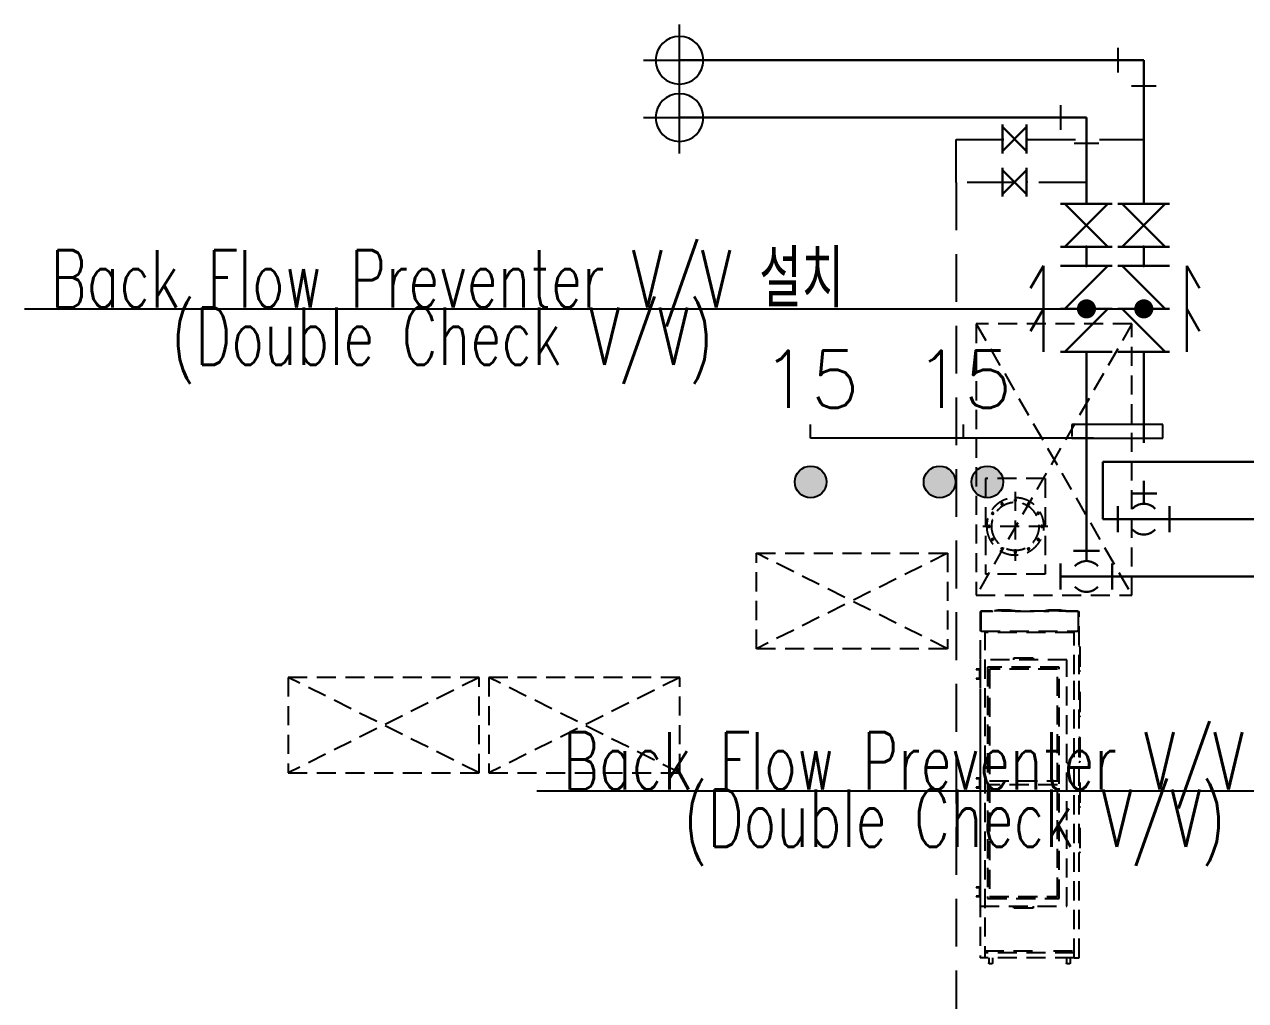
# Model space of a CAD drawing. Header units: millimetres. Extents: x 98929 to 11941380, y 952 to 54154.
# Drawn here: x 214774 to 221164, y 47104 to 52214 of the extents above; entities that cross this region are included whole.
import ezdxf
from ezdxf.enums import TextEntityAlignment as Align

# ---------------------------------------------------------------- set-up
doc = ezdxf.new("R2010")
doc.units = ezdxf.units.MM
for name, pattern in [('DASHED', [0.75, 0.5, -0.25]), ('DASHED2', [0.375, 0.25, -0.125]), ('PHANTOM', [63.5, 31.75, -6.35, 6.35, -6.35, 6.35, -6.35])]:
    doc.linetypes.add(name, pattern=pattern)
for name, color, linetype, lineweight in [('-급수', 3, 'Continuous', 30), ('-급탕', 2, 'Continuous', 30), ('-환탕', 4, 'Continuous', 30)]:
    doc.layers.add(name, color=color, linetype=linetype, lineweight=lineweight)
for name, color, linetype in [('1', 1, 'Continuous'), ('5TXT', 7, 'Continuous'), ('AHU-02(SA)', 3, 'Continuous'), ('ex', 1, 'Continuous'), ('pipe', 3, 'Continuous'), ('UTIL-AIR', 3, 'DASHED2'), ('Y', 2, 'Continuous'), ('빌트인', 8, 'Continuous')]:
    doc.layers.add(name, color=color, linetype=linetype)
doc.styles.add('굴림', font='simple.shx', dxfattribs={"bigfont": 'whgtxt.shx'})

# ---------------------------------------------------------------- blocks, each defined once
blk = doc.blocks.new('IVC-S70')
at = {"layer": '빌트인', "linetype": 'DASHED', "ltscale": 200}
for p, q in [((-909.1, 220.7), (-908.1, 220.7)), ((-909.1, 220.7), (-909.1, 161.1)), ((-908.1, 221.7), (-907.1, 221.7)), ((-908.1, -284.6), (-908.1, 221.7)), ((-907.1, 221.7), (-908.1, 221.7)), ((-907.1, 227.5), (905, 227.5)), ((-907.1, 225), (-907.1, 227.5)), ((-907.1, 225), (-907.1, 222.4)), ((-805.1, 225), (-907.1, 225)), ((-907.1, 222.7), (-806.1, 222.7)), ((-907.1, 222.7), (-907.1, 221.7)), ((-907.1, 222.4), (-907.1, 221.7)), ((-809.1, 222.4), (-905.1, 222.4)), ((-807.1, 225), (-807.1, 222.7)), ((-806.1, 222.7), (-806.1, 221.7)), ((-806.1, 222.4), (-805.1, 222.4)), ((-805.1, 221.7), (-806.1, 221.7)), ((-805.1, 221.7), (-805.1, 225)), ((-805.1, 221.7), (-805.1, -284.6)), ((-805.1, 202.1), (905, 202.1)), ((-797.1, -265.2), (-797.1, 202.1)), ((-655, 227.5), (635, 227.5)), ((-655, -227.5), (-655, 227.5)), ((-605, 247.5), (-603, 247.5)), ((-605, 227.5), (-605, 247.5)), ((-555, 227.5), (-605, 227.5)), ((-603, 247.5), (-603, 229.5)), ((-603, 229.5), (-557, 229.5)), ((-557, 247.5), (-555, 247.5)), ((-557, 229.5), (-557, 247.5)), ((-555, 247.5), (-555, 227.5)), ((-35, 247.5), (-33, 247.5)), ((-35, 227.5), (-35, 247.5)), ((15, 227.5), (-35, 227.5)), ((-33, 247.5), (-33, 229.5)), ((-33, 229.5), (13, 229.5)), ((13, 247.5), (15, 247.5)), ((13, 229.5), (13, 247.5)), ((15, 247.5), (15, 227.5)), ((535, 247.5), (537, 247.5)), ((535, 227.5), (535, 247.5)), ((585, 227.5), (535, 227.5)), ((537, 247.5), (537, 229.5)), ((537, 229.5), (583, 229.5)), ((583, 229.5), (583, 247.5)), ((583, 247.5), (585, 247.5)), ((585, 247.5), (585, 227.5)), ((635, 227.5), (635, -227.5)), ((869.6, 202.1), (869.6, -55.5)), ((879.6, -265.2), (879.6, 202.1)), ((905, 202.1), (905, 227.5)), ((905, -265.2), (905, 202.1)), ((-910.1, 43.6), (-910.1, 161.1)), ((-908.1, 161.1), (-910.1, 161.1)), ((-910.1, 53.7), (-910.1, 151)), ((-910.1, 151), (-910.1, 151)), ((-615, -187.5), (-615, 187.5)), ((-615, 187.5), (595, 187.5)), ((-605, -177.5), (-605, 177.5)), ((-605, 177.5), (585, 177.5)), ((-20, 177.5), (-20, -177.5)), ((0, -177.5), (0, 177.5)), ((585, 177.5), (585, -177.5)), ((595, 187.5), (595, -187.5)), ((905, 181.5), (932.6, 181.5)), ((905, 161.5), (932.6, 161.5)), ((937.6, 166.5), (937.6, 176.5)), ((-910.1, 53.7), (-910.1, 53.7)), ((-910.1, 43.6), (-908.1, 43.6)), ((-909.1, 43.6), (-909.1, -132.2)), ((-665, 50.8), (-665, -50.8)), ((-655, 50.8), (-665, 50.8)), ((645, 50.8), (635, 50.8)), ((645, -50.8), (645, 50.8)), ((-665, -50.8), (-655, -50.8)), ((635, -50.8), (645, -50.8)), ((-910.1, -221.5), (-910.1, -104)), ((-908.1, -104), (-910.1, -104)), ((-910.1, -211.4), (-910.1, -114.1)), ((-910.1, -114.1), (-910.1, -114.1)), ((595, -187.5), (-615, -187.5)), ((585, -177.5), (-605, -177.5)), ((869.6, -157.1), (869.6, -265.2)), ((-910.1, -211.4), (-910.1, -211.4)), ((-910.1, -221.5), (-908.1, -221.5)), ((-909.1, -221.5), (-909.1, -285.6)), ((635, -227.5), (-655, -227.5)), ((-112.8, -227.5), (-112.8, -238.5)), ((-56.4, -238.5), (-112.8, -238.5)), ((-56.4, -238.5), (-56.4, -227.5)), ((905, -224.8), (932.6, -224.8)), ((905, -244.8), (932.6, -244.8)), ((937.6, -239.8), (937.6, -229.8)), ((-909.1, -285.6), (-908.1, -285.6)), ((-908.1, -284.6), (-907.1, -284.6)), ((-908.1, -284.6), (-908.1, -285.6)), ((-908.1, -286.6), (-908.1, -285.6)), ((-908.1, -285.6), (-907.1, -285.6)), ((-908.1, -286.6), (-907.1, -286.6)), ((-907.1, -285.6), (-907.1, -284.6)), ((-907.1, -285.6), (-907.1, -285.6)), ((-907.1, -285.6), (-907.1, -288.1)), ((-905.1, -285.6), (-907.1, -285.6)), ((-907.1, -288.1), (-907.1, -290.6)), ((-805.1, -288.1), (-907.1, -288.1)), ((-579.9, -290.6), (-907.1, -290.6)), ((-905.1, -285.6), (-809.1, -285.6)), ((-806.1, -285.6), (-809.1, -285.6)), ((-807.1, -285.6), (-807.1, -288.1)), ((-806.1, -285.6), (-806.1, -284.6)), ((-805.1, -284.6), (-806.1, -284.6)), ((-806.1, -285.6), (-806.1, -284.6)), ((-806.1, -285.6), (-805.1, -285.6)), ((-579.9, -265.2), (-805.1, -265.2)), ((-805.1, -284.6), (-805.1, -288.1)), ((-718.2, -295.6), (-598.7, -295.6)), ((-718.2, -295.7), (-598.7, -295.7)), ((-718.1, -295.6), (-599.9, -295.6)), ((-718.1, -295.7), (-599.9, -295.7)), ((905, -265.2), (-579.9, -265.2)), ((905, -290.6), (-579.9, -290.6)), ((-480.8, -295.6), (-361.3, -295.6)), ((-480.8, -295.7), (-361.3, -295.7)), ((-243.6, -295.6), (-124.1, -295.6)), ((-243.6, -295.7), (-124.1, -295.7)), ((-6.4, -295.6), (113.1, -295.6)), ((-6.4, -295.7), (113.1, -295.7)), ((230.9, -295.6), (350.4, -295.6)), ((230.9, -295.7), (350.4, -295.7)), ((905, -265.2), (905, -290.6))]:
    blk.add_line(p, q, dxfattribs=at)
for centre, radius, start, end in [((-905.1, 220.4), 2, 147.48081, 154.92882), ((932.6, 176.5), 5, 0, 90), ((932.6, 166.5), 5, 270, 0), ((932.6, -229.8), 5, 0, 90), ((932.6, -239.8), 5, 270, 0), ((-905.1, -283.6), 2, 207.89251, 209.18432), ((-905.1, -283.6), 2, 222.13203, 270), ((-718.2, -288.2), 7.5, 199.17555, 270), ((-718.1, -288.2), 7.5, 199.17555, 270), ((-718.2, -288.2), 7.4, 199.44503, 270), ((-718.1, -288.2), 7.4, 199.44503, 270), ((-598.7, -288.2), 7.5, 270, 340.82445), ((-598.7, -288.2), 7.4, 270, 340.55497), ((-480.8, -288.2), 7.5, 199.17555, 270), ((-480.8, -288.2), 7.4, 199.44503, 270), ((-361.3, -288.2), 7.5, 270, 340.82445), ((-361.3, -288.2), 7.4, 270, 340.55497), ((-243.6, -288.2), 7.5, 199.17555, 270), ((-243.6, -288.2), 7.4, 199.44503, 270), ((-124.1, -288.2), 7.5, 270, 340.82445), ((-124.1, -288.2), 7.4, 270, 340.55497), ((-6.4, -288.2), 7.5, 199.17555, 270), ((-6.4, -288.2), 7.4, 199.44503, 270), ((113.1, -288.2), 7.5, 270, 340.82445), ((113.1, -288.2), 7.4, 270, 340.55497), ((230.9, -288.2), 7.5, 199.17555, 270), ((230.9, -288.2), 7.4, 199.44503, 270), ((350.4, -288.2), 7.5, 270, 340.82445), ((350.4, -288.2), 7.4, 270, 340.55497)]:
    blk.add_arc(centre, radius, start, end, dxfattribs=at)
for points, knots in [([(-906.1, 220.7), (-906.3, 220.7), (-906.6, 220.8), (-907.1, 221), (-907.3, 221.1), (-907.7, 221.2), (-907.8, 221.3), (-908, 221.5), (-908.1, 221.6), (-908.1, 221.7)], [0, 0, 0, 0, 0.25, 0.25, 0.5, 0.5, 0.75, 0.75, 1, 1, 1, 1]), ([(-907.1, 222.7), (-907, 222.7), (-906.9, 222.6), (-906.7, 222.4), (-906.7, 222.3), (-906.5, 221.9), (-906.4, 221.7), (-906.2, 221.2), (-906.2, 220.9), (-906.1, 220.7)], [0, 0, 0, 0, 0.25, 0.25, 0.5, 0.5, 0.75, 0.75, 1, 1, 1, 1]), ([(-907.1, 221.7), (-907, 221.7), (-906.9, 221.6), (-906.7, 221.5), (-906.7, 221.5), (-906.5, 221.3), (-906.4, 221.2), (-906.2, 220.9), (-906.2, 220.8), (-906.1, 220.7)], [0, 0, 0, 0, 0.25, 0.25, 0.5, 0.5, 0.75, 0.75, 1, 1, 1, 1]), ([(-807.1, 220.7), (-807, 220.9), (-806.9, 221.2), (-806.7, 221.7), (-806.7, 221.9), (-806.5, 222.3), (-806.4, 222.4), (-806.2, 222.6), (-806.2, 222.7), (-806.1, 222.7)], [0, 0, 0, 0, 0.25, 0.25, 0.5, 0.5, 0.75, 0.75, 1, 1, 1, 1]), ([(-807.1, 220.7), (-807, 220.8), (-806.9, 220.9), (-806.7, 221.2), (-806.7, 221.3), (-806.5, 221.5), (-806.4, 221.5), (-806.2, 221.6), (-806.2, 221.7), (-806.1, 221.7)], [0, 0, 0, 0, 0.25, 0.25, 0.5, 0.5, 0.75, 0.75, 1, 1, 1, 1]), ([(-806.1, 221.7), (-806.1, 221.6), (-806.1, 221.5), (-806.2, 221.3), (-806.3, 221.2), (-806.5, 221.1), (-806.6, 221), (-806.8, 220.8), (-806.9, 220.7), (-807.1, 220.7)], [0, 0, 0, 0, 0.25, 0.25, 0.5, 0.5, 0.75, 0.75, 1, 1, 1, 1]), ([(-805.1, 221.7), (-805.1, 221.6), (-805.1, 221.5), (-805.3, 221.3), (-805.5, 221.2), (-805.9, 221.1), (-806.1, 221), (-806.6, 220.8), (-806.8, 220.7), (-807.1, 220.7)], [0, 0, 0, 0, 0.25, 0.25, 0.5, 0.5, 0.75, 0.75, 1, 1, 1, 1]), ([(-910.1, 151), (-910.9, 150.1), (-912.4, 148.3), (-913.5, 144.2), (-914.5, 139.4), (-915.3, 132.8), (-916, 124.5), (-916.5, 113.8), (-916.6, 106.8), (-916.6, 102.3)], [0, 0, 0, 0, 0.06656, 0.148336, 0.245879, 0.367331, 0.543547, 0.754398, 1, 1, 1, 1]), ([(-916.6, 102.3), (-916.5, 96.7), (-916.4, 88.2), (-915.7, 75.5), (-914.7, 66.6), (-913.6, 60.6), (-912.5, 57.2), (-911.4, 54.9), (-910.5, 54.1), (-910.1, 53.7)], [0, 0, 0, 0, 0.306371, 0.556522, 0.750806, 0.848907, 0.923816, 0.967508, 1, 1, 1, 1]), ([(-910.1, -114.1), (-910.9, -115), (-912.4, -116.8), (-913.5, -120.9), (-914.5, -125.7), (-915.3, -132.2), (-916, -140.6), (-916.5, -151.3), (-916.6, -158.3), (-916.6, -162.7)], [0, 0, 0, 0, 0.06656, 0.148336, 0.245879, 0.367331, 0.543547, 0.754398, 1, 1, 1, 1]), ([(-916.6, -162.7), (-916.5, -168.3), (-916.4, -176.9), (-915.7, -189.5), (-914.7, -198.4), (-913.6, -204.4), (-912.5, -207.8), (-911.4, -210.2), (-910.5, -211), (-910.1, -211.4)], [0, 0, 0, 0, 0.306371, 0.556522, 0.750806, 0.848907, 0.923816, 0.967508, 1, 1, 1, 1]), ([(-908.1, -284.6), (-908.1, -284.5), (-908, -284.4), (-907.8, -284.2), (-907.7, -284.1), (-907.3, -284), (-907.1, -283.9), (-906.6, -283.7), (-906.3, -283.6), (-906.1, -283.6)], [0, 0, 0, 0, 0.25, 0.25, 0.5, 0.5, 0.75, 0.75, 1, 1, 1, 1]), ([(-907.1, -284.6), (-907.2, -284.6), (-907.3, -284.7), (-907.6, -284.9), (-907.7, -285), (-907.9, -285.1), (-908, -285.2), (-908.1, -285.4), (-908.1, -285.5), (-908.1, -285.6)], [0, 0, 0, 0, 0.25, 0.25, 0.5, 0.5, 0.75, 0.75, 1, 1, 1, 1]), ([(-908.1, -285.6), (-908, -285.6), (-907.9, -285.5), (-907.7, -285.4), (-907.7, -285.4), (-907.5, -285.2), (-907.4, -285.1), (-907.2, -284.8), (-907.2, -284.7), (-907.1, -284.6)], [0, 0, 0, 0, 0.25, 0.25, 0.5, 0.5, 0.75, 0.75, 1, 1, 1, 1]), ([(-906.1, -283.6), (-906.2, -283.7), (-906.2, -283.8), (-906.4, -284.1), (-906.5, -284.2), (-906.7, -284.4), (-906.7, -284.4), (-906.9, -284.5), (-907, -284.6), (-907.1, -284.6)], [0, 0, 0, 0, 0.25, 0.25, 0.5, 0.5, 0.75, 0.75, 1, 1, 1, 1]), ([(-906.1, -283.6), (-906.2, -283.8), (-906.2, -284.1), (-906.4, -284.6), (-906.5, -284.8), (-906.7, -285.2), (-906.7, -285.3), (-906.9, -285.5), (-907, -285.6), (-907.1, -285.6)], [0, 0, 0, 0, 0.25, 0.25, 0.5, 0.5, 0.75, 0.75, 1, 1, 1, 1]), ([(-907.1, -284.6), (-907.1, -284.5), (-907.1, -284.4), (-907, -284.2), (-906.9, -284.1), (-906.7, -284), (-906.6, -283.9), (-906.3, -283.7), (-906.2, -283.6), (-906.1, -283.6)], [0, 0, 0, 0, 0.25, 0.25, 0.5, 0.5, 0.75, 0.75, 1, 1, 1, 1]), ([(-806.1, -284.6), (-806.2, -284.6), (-806.2, -284.5), (-806.4, -284.4), (-806.5, -284.4), (-806.7, -284.2), (-806.7, -284.1), (-806.9, -283.8), (-807, -283.7), (-807.1, -283.6)], [0, 0, 0, 0, 0.25, 0.25, 0.5, 0.5, 0.75, 0.75, 1, 1, 1, 1]), ([(-806.1, -285.6), (-806.2, -285.6), (-806.2, -285.5), (-806.4, -285.3), (-806.5, -285.2), (-806.7, -284.8), (-806.7, -284.6), (-806.9, -284.1), (-807, -283.8), (-807.1, -283.6)], [0, 0, 0, 0, 0.25, 0.25, 0.5, 0.5, 0.75, 0.75, 1, 1, 1, 1]), ([(-807.1, -283.6), (-806.9, -283.6), (-806.8, -283.7), (-806.6, -283.9), (-806.5, -284), (-806.3, -284.1), (-806.2, -284.2), (-806.1, -284.4), (-806.1, -284.5), (-806.1, -284.6)], [0, 0, 0, 0, 0.25, 0.25, 0.5, 0.5, 0.75, 0.75, 1, 1, 1, 1]), ([(-807.1, -283.6), (-806.8, -283.6), (-806.6, -283.7), (-806.1, -283.9), (-805.9, -284), (-805.5, -284.1), (-805.3, -284.2), (-805.1, -284.4), (-805.1, -284.5), (-805.1, -284.6)], [0, 0, 0, 0, 0.25, 0.25, 0.5, 0.5, 0.75, 0.75, 1, 1, 1, 1])]:
    blk.add_open_spline(points, degree=3, knots=knots, dxfattribs=at)
blk = doc.blocks.new('BSC4FT-P')
at = {"layer": '빌트인', "linetype": 'DASHED', "ltscale": 200}
for p, q in [((710, 815), (-710, 0)), ((710, 0), (-710, 815)), ((-599.6, 361, 2807), (-599.6, 48.5, 2807)), ((-99.6, 361, 2807), (-599.6, 361, 2807)), ((-411.1, 328, 2807), (-425.5, 319.6, 2807)), ((-422.5, 331, 2807), (-414.1, 316.6, 2807)), ((-341.2, 342.2, 2807), (-357.9, 342.2, 2807)), ((-349.6, 375.5, 2807), (-349.6, 33.9, 2807)), ((-349.6, 350.5, 2807), (-349.6, 333.9, 2807)), ((-273.6, 319.6, 2807), (-288, 328, 2807)), ((-276.6, 331, 2807), (-285, 316.6, 2807)), ((-99.6, 361, 2807), (-99.6, 48.5, 2807)), ((-475.9, 277.6, 2807), (-461.4, 269.3, 2807)), ((-464.5, 280.7, 2807), (-472.8, 266.2, 2807)), ((-223.3, 277.6, 2807), (-237.7, 269.3, 2807)), ((-226.3, 266.2, 2807), (-234.7, 280.7, 2807)), ((-168.3, 204.7, 2807), (-530.8, 204.7, 2807)), ((-495.4, 204.7, 2807), (-478.7, 204.7, 2807)), ((-487.1, 213, 2807), (-487.1, 196.4, 2807)), ((-203.7, 204.7, 2807), (-220.4, 204.7, 2807)), ((-212.1, 196.4, 2807), (-212.1, 213, 2807)), ((-475.9, 131.8, 2807), (-461.4, 140.1, 2807)), ((-472.8, 143.2, 2807), (-464.5, 128.7, 2807)), ((-223.3, 131.8, 2807), (-237.7, 140.1, 2807)), ((-234.7, 128.7, 2807), (-226.3, 143.2, 2807)), ((-425.5, 89.8, 2807), (-411.1, 81.5, 2807)), ((-422.5, 78.4, 2807), (-414.1, 92.9, 2807)), ((-357.9, 67.2, 2807), (-341.2, 67.2, 2807)), ((-349.6, 58.9, 2807), (-349.6, 75.5, 2807)), ((-288, 81.5, 2807), (-273.6, 89.8, 2807)), ((-276.6, 78.4, 2807), (-285, 92.9, 2807)), ((-99.6, 48.5, 2807), (-599.6, 48.5, 2807))]:
    blk.add_line(p, q, dxfattribs=at)
blk.add_lwpolyline([(-710, 0), (-710, 815), (710, 815), (710, 0)], close=True, dxfattribs=at)
for centre, radius in [((-349.6, 204.7, 2807), 150), ((-349.6, 204.7, 2807), 125), ((-418.3, 323.8, 2807), 4.17), ((-349.6, 342.2, 2807), 4.17), ((-280.8, 323.8, 2807), 4.17), ((-468.6, 273.5, 2807), 4.17), ((-230.5, 273.5, 2807), 4.17), ((-487.1, 204.7, 2807), 4.17), ((-212.1, 204.7, 2807), 4.17), ((-468.6, 136, 2807), 4.17), ((-230.5, 136, 2807), 4.17), ((-418.3, 85.6, 2807), 4.17), ((-349.6, 67.2, 2807), 4.17), ((-280.8, 85.6, 2807), 4.17)]:
    blk.add_circle(centre, radius, dxfattribs=at)
blk = doc.blocks.new('P1')
at = {"layer": '1', "color": 1, "linetype": 'Continuous'}
for p, q in [((0, -112.5), (0, 112.5)), ((112.5, 0), (-112.5, 0))]:
    blk.add_line(p, q, dxfattribs=at)
at = {"layer": 'pipe', "color": 2}
blk.add_circle((0, 0), 75, dxfattribs=at)
blk = doc.blocks.new('SF31T')
at = {"color": 2, "linetype": 'Continuous'}
for p, q in [((-0.75, 1.5), (0.75, 1.5)), ((1.5, 0.75), (1.5, -0.75)), ((-0.75, -1.5), (0.75, -1.5))]:
    blk.add_line(p, q, dxfattribs=at)
at = {"color": 0, "linetype": 'Continuous'}
for p, q in [((0, 1.5), (0, -1.5)), ((1.5, 0), (0.9, 0))]:
    blk.add_line(p, q, dxfattribs=at)
at = {"color": 2, "linetype": 'Continuous'}
for start, end in [(131.81031, 228.18969), (311.81031, 408.18969)]:
    blk.add_arc((0, 0), 0.9, start, end, dxfattribs=at)
for p in [(0, 1.5), (1.5, 0), (0, -1.5)]:
    blk.add_point(p, dxfattribs=at)
blk = doc.blocks.new('VALG01')
at = {"color": 3, "linetype": 'Continuous'}
for p, q in [((-1.25, 1.5), (-1.25, -1.5)), ((1.25, 1.5), (1.25, -1.5))]:
    blk.add_line(p, q, dxfattribs=at)
at = {"color": 2, "linetype": 'Continuous'}
for p, q in [((-1.25, -1.25), (1.25, 1.25)), ((-1.25, 1.25), (1.25, -1.25))]:
    blk.add_line(p, q, dxfattribs=at)
at = {"color": 3, "linetype": 'Continuous'}
for p in [(-1.25, 0), (1.25, 0)]:
    blk.add_point(p, dxfattribs=at)
blk = doc.blocks.new('A$C2A6351C6')
at = {"xscale": 49.99999999999999, "yscale": 49.99999999999999, "zscale": 49.99999999999999, "rotation": 180}
blk.add_blockref('VALG01', (62.5, 75), dxfattribs=at)
blk = doc.blocks.new('VALC01')
at = {"color": 2, "linetype": 'Continuous'}
for p, q in [((1.25, 2.496), (-0.049, 3.246)), ((-1.25, 2.5), (1.25, 2.5)), ((-1.25, 1.25), (1.25, -1.25))]:
    blk.add_line(p, q, dxfattribs=at)
at = {"color": 3, "linetype": 'Continuous'}
for p, q in [((-1.25, 1.5), (-1.25, -1.5)), ((1.25, 1.5), (1.25, -1.5))]:
    blk.add_line(p, q, dxfattribs=at)
for p in [(-1.25, 0), (1.25, 0)]:
    blk.add_point(p, dxfattribs=at)

msp = doc.modelspace()

# ---------------------------------------------------------------- hatches: boundary and pattern name
at = {"layer": '5TXT'}
h = msp.add_hatch(color=7, dxfattribs=at)
h.dxf.hatch_style = 1
edge = h.paths.add_edge_path()
edge.add_arc((218888.1, 49819.5), 83.3, -360, 0)
h = msp.add_hatch(color=7, dxfattribs=at)
h.dxf.hatch_style = 1
edge = h.paths.add_edge_path()
edge.add_arc((219563.1, 49819.5), 83.3, -360, 0)
h = msp.add_hatch(color=7, dxfattribs=at)
h.dxf.hatch_style = 1
edge = h.paths.add_edge_path()
edge.add_arc((219813.1, 49819.5), 83.3, -360, 0)

# ---------------------------------------------------------------- linework, layer by layer
at = {"layer": '-급수', "linetype": 'Continuous', "ltscale": 10}
for p, q in [((218202, 51726.9), (220331.6, 51726.9)), ((220331.6, 51726.9), (220331.6, 51275.4)), ((220331.6, 51050.4), (220331.6, 50950.4)), ((220331.6, 50500.4), (220331.6, 49459.6)), ((220196.6, 49324.6), (233324.5, 49324.6))]:
    msp.add_line(p, q, dxfattribs=at)
at = {"layer": '-급탕', "color": 4, "linetype": 'Continuous', "ltscale": 10}
for p, q in [((218202, 52026.9), (220631.6, 52026.9)), ((220631.6, 52026.9), (220631.6, 51275.4)), ((220631.6, 51050.4), (220631.6, 50950.4)), ((220631.6, 50500.4), (220631.6, 50024.6)), ((220631.6, 49824.6), (220631.6, 49705.6)), ((220416.5, 49624.6), (233624.5, 49624.6))]:
    msp.add_line(p, q, dxfattribs=at)
at = {"layer": '-환탕', "linetype": 'Continuous', "ltscale": 10}
for q in [(233924.5, 49924.6, -0.5), (220416.5, 49624.6)]:
    msp.add_line((220416.5, 49924.6, -0.5), q, dxfattribs=at)
at = {"layer": '5TXT', "color": 7}
for centre in [(218888.1, 49819.5), (219563.1, 49819.5), (219813.1, 49819.5)]:
    msp.add_circle(centre, 83.3, dxfattribs=at)
at = {"layer": 'AHU-02(SA)', "color": 1, "const_width": 50}
for points in [[(220331.6, 50700.4, 1), (220331.6, 50750.4, 1)], [(220631.6, 50700.4, 1), (220631.6, 50750.4, 1)]]:
    msp.add_lwpolyline(points, format="xyb", close=True, dxfattribs=at)
at = {"layer": 'ex', "ltscale": 3000}
for p, q in [((218888.1, 50048.1), (218888.1, 50120.1)), ((219688.1, 50048.1), (219688.1, 50120.1)), ((220731.5, 50120.1), (220254.8, 50120.1)), ((220731.5, 50048.1), (220731.5, 50120.1)), ((220368.1, 50048.1), (218888.1, 50048.1)), ((220254.8, 50048.1), (220731.5, 50048.1))]:
    msp.add_line(p, q, dxfattribs=at)
at = {"layer": 'ex', "linetype": 'PHANTOM', "ltscale": 2}
msp.add_line((220254.8, 50120.1), (220254.8, 50048.1), dxfattribs=at)
at = {"layer": 'pipe', "color": 1, "ltscale": 3}
for p, q in [((214774.2, 50725.4), (220631.6, 50725.4)), ((217455, 48202.4), (226933.2, 48202.4))]:
    msp.add_line(p, q, dxfattribs=at)
at = {"layer": 'UTIL-AIR', "linetype": 'DASHED', "lineweight": -3, "ltscale": 500}
for p, q in [((219649.2, 51387), (219649.2, 51612)), ((219649.2, 51612), (220631.6, 51612)), ((220331.6, 51387), (219649.2, 51387)), ((219649.2, 51387), (219649.2, 46789))]:
    msp.add_line(p, q, dxfattribs=at)
at = {"layer": 'Y'}
for p, q in [((220496.6, 52091.2), (220496.6, 51962.7)), ((220695.8, 51891.9), (220567.3, 51891.9)), ((220196.6, 51791.2), (220196.6, 51662.7)), ((220395.8, 51591.9), (220267.3, 51591.9))]:
    msp.add_line(p, q, dxfattribs=at)
at = {"layer": '빌트인', "linetype": 'DASHED', "lineweight": -3, "ltscale": 200}
for p, q in [((219604.6, 48946.4), (218604.6, 49446.4)), ((219604.6, 49446.4), (218604.6, 48946.4)), ((217154.5, 48796.4), (216154.5, 48296.4)), ((217154.5, 48296.4), (216154.5, 48796.4)), ((218204.6, 48296.4), (217204.5, 48796.4)), ((218204.6, 48796.4), (217204.5, 48296.4))]:
    msp.add_line(p, q, dxfattribs=at)
for points in [[(218604.6, 48946.4), (218604.6, 49446.4), (219604.6, 49446.4), (219604.6, 48946.4)], [(216154.5, 48796.4), (216154.5, 48296.4), (217154.5, 48296.4), (217154.5, 48796.4)], [(217204.5, 48796.4), (217204.5, 48296.4), (218204.6, 48296.4), (218204.6, 48796.4)]]:
    msp.add_lwpolyline(points, close=True, dxfattribs=at)

# ---------------------------------------------------------------- block references
at = {"layer": '-급수', "linetype": 'Continuous', "ltscale": 10}
for name, p, xscale, yscale, zscale, rotation in [('A$C2A6351C6', (220466.6, 51275.4), -1.8, 1.8, 1.8, 90), ('VALC01', (220331.6, 50837.9), 90, 90, 90, 90.00000000000001), ('VALC01', (220331.6, 50612.9), 90, 90, 90, 90.00000000000001), ('SF31T', (220331.6, 49324.6), 90, 90, 90, 90)]:
    msp.add_blockref(name, p, dxfattribs=dict(at, xscale=xscale, yscale=yscale, zscale=zscale, rotation=rotation))
at = {"layer": '-급탕', "color": 4, "linetype": 'Continuous', "ltscale": 10}
for name, p, xscale, yscale, zscale, rotation in [('A$C2A6351C6', (219892.5, 51539.1), 1.008000000001714, 1.00800000000163, 1.008, 2.346779077091249e-05), ('A$C2A6351C6', (219892.5, 51313.1), 1.008000000001714, 1.00800000000163, 1.008, 2.346779077091249e-05), ('A$C2A6351C6', (220766.6, 51275.4), -1.8, 1.8, 1.8, 90), ('VALC01', (220631.6, 50837.9), -90, 90, 90, 270), ('VALC01', (220631.6, 50612.9), -90, 90, 90, 270), ('SF31T', (220631.6, 49624.6), 90, 90, 90, 90)]:
    msp.add_blockref(name, p, dxfattribs=dict(at, xscale=xscale, yscale=yscale, zscale=zscale, rotation=rotation))
at = {"layer": 'pipe', "xscale": -1.666666666666667, "yscale": 1.666666666666667, "zscale": 1.666666666666667}
for p in [(218202, 52026.9), (218202, 51726.9)]:
    msp.add_blockref('P1', p, dxfattribs=at)
at = {"layer": '빌트인', "ltscale": 2, "xscale": -1, "rotation": 270}
msp.add_blockref('BSC4FT-P', (219754.6, 49936.4), dxfattribs=at)
at = {"layer": '빌트인', "xscale": -1, "rotation": 90}
msp.add_blockref('IVC-S70', (220002.1, 48234), dxfattribs=at)

# ---------------------------------------------------------------- texts
at = {"layer": '5TXT', "color": 7, "style": '굴림', "width": 0.7}
for s, p in [('Back Flow Preventer V/V 설치', (216987.4, 50861.8)), ('(Double Check V/V)', (216959.9, 50560.8)), ('Back Flow Preventer V/V 설치', (219668.2, 48338.7)), ('(Double Check V/V)', (219640.8, 48037.7))]:
    msp.add_text(s, height=300, dxfattribs=at).set_placement(p, align=Align.MIDDLE)
at = {"layer": '5TXT', "color": 7, "style": '굴림'}
for p in [(218888.1, 50357.1), (219688.1, 50357.1)]:
    msp.add_text('15', height=300, dxfattribs=at).set_placement(p, align=Align.MIDDLE_CENTER)

doc.saveas('drawing.dxf')
